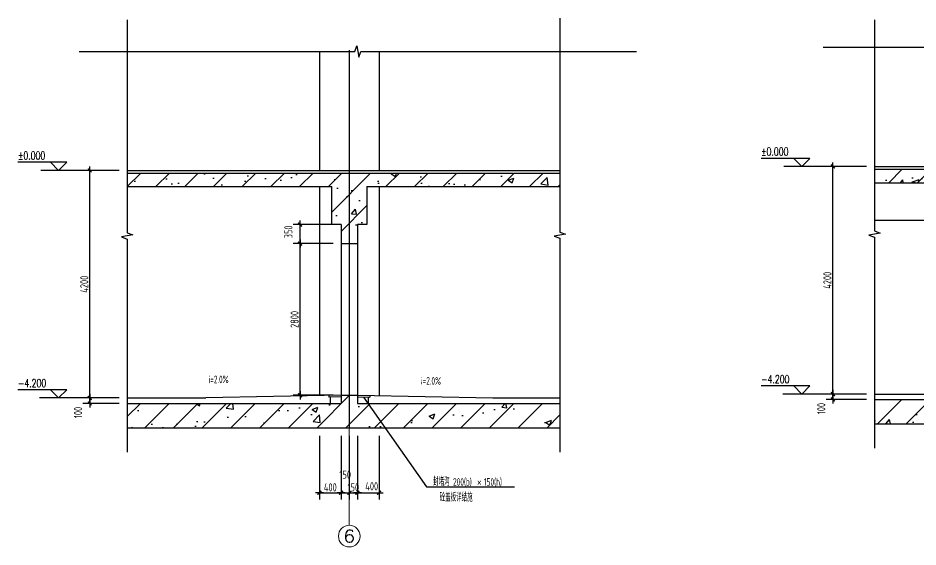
# Model space of a CAD drawing. Extents: x 1596194 to 1987057, y -212608 to 63160.
# Drawn here: x 1754867 to 1804702, y -160788 to -131500 of the extents above; entities that cross this region are included whole.
import ezdxf
from ezdxf.enums import TextEntityAlignment as Align

# ---------------------------------------------------------------- set-up
doc = ezdxf.new("R2010")
doc.units = 0
doc.header["$LTSCALE"] = 100
doc.header["$MEASUREMENT"] = 0
doc.layers.get('0').update_dxf_attribs({"linetype": 'CONTINUOUS'})
doc.layers.get('DEFPOINTS').update_dxf_attribs({"linetype": 'CONTINUOUS'})
doc.layers.add('AXIS', color=3, linetype='CONTINUOUS', lineweight=9)
for name, color, linetype in [('AXIS_TEXT', 7, 'CONTINUOUS'), ('COLUMN', 1, 'CONTINUOUS'), ('DOTE', 251, 'CONTINUOUS'), ('HA', 150, 'CONTINUOUS'), ('PUB_DIM', 3, 'CONTINUOUS'), ('PUB_TEXT', 30, 'CONTINUOUS'), ('WALL', 2, 'CONTINUOUS'), ('WINDOW', 4, 'CONTINUOUS')]:
    doc.layers.add(name, color=color, linetype=linetype)
doc.styles.add('_TCH_AXIS', font='COMPLEX.shx', dxfattribs={"width": 0.55})
doc.styles.add('_TCH_DIM', font='SIMPLEX', dxfattribs={"bigfont": 'GBCBIG'})
doc.styles.add('COMPLEX', font='COMPLEX.shx')
doc.styles.add('DIM_FONT', font='SYSZ.shx', dxfattribs={"width": 0.7, "bigfont": 'SYFS.shx'})
doc.dimstyles.new('DIMN150', dxfattribs={"dimscale": 1.5, "dimtxt": 300, "dimasz": 1, "dimexe": 250, "dimexo": 300, "dimgap": 30, "dimtad": 1, "dimdec": 0, "dimzin": 0, "dimdsep": 46, "dimtxsty": 'DIM_FONT', "dimblk": 'ARCHTICK', "dimcen": 0.09, "dimclrt": 7, "dimazin": 2, "dimtfac": 1, "dimtdec": 0, "dimtix": 1, "dimtmove": 2, "dimatfit": 3, "dimldrblk": 'DOT', "dimfxl": 0, "dimtolj": 1, "dimtzin": 0, "dimarcsym": 0})

# ---------------------------------------------------------------- blocks, each defined once
blk = doc.blocks.new('_archtick')
blk.add_line((-150, 0), (150, 0))
at = {"const_width": 50}
blk.add_lwpolyline([(-70, -70), (70, 70)], dxfattribs=at)
blk = doc.blocks.new('*D232')
at = {"layer": 'DEFPOINTS', "color": 0}
for p in [(1799989, -139720), (1802295, -139720), (1802295, -152320)]:
    blk.add_point(p, dxfattribs=at)
at = {"layer": 'PUB_DIM', "color": 0, "lineweight": -2}
for p, q in [((1801845, -139720), (1799614, -139720)), ((1799989, -152320), (1799989, -139720)), ((1801845, -152320), (1799614, -152320))]:
    blk.add_line(p, q, dxfattribs=at)
at = {"layer": 'PUB_DIM', "color": 0, "lineweight": -2, "xscale": 1.5, "yscale": 1.5, "zscale": 1.5}
for p, rotation in [((1799989, -139720), 90), ((1799989, -152320), 270)]:
    blk.add_blockref('_archtick', p, dxfattribs=dict(at, rotation=rotation))
at = {"layer": 'PUB_DIM', "color": 7, "insert": (1799687, -146020), "char_height": 450, "attachment_point": 5, "rotation": 90, "style": 'DIM_FONT'}
blk.add_mtext('\\A1;4200', dxfattribs=at)
blk = doc.blocks.new('_Dot')
at = {"color": 0, "linetype": 'ByBlock', "lineweight": -2}
blk.add_line((-0.5, 0), (-1, 0), dxfattribs=at)
at = {"color": 0, "linetype": 'ByBlock', "const_width": 0.5}
blk.add_lwpolyline([(-0.25, 0, 1), (0.25, 0, 1)], format="xyb", close=True, dxfattribs=at)
blk = doc.blocks.new('*D233')
at = {"layer": 'DEFPOINTS', "color": 0}
for p in [(1799989, -152320), (1802295, -152320), (1802295, -152620)]:
    blk.add_point(p, dxfattribs=at)
at = {"layer": 'PUB_DIM', "color": 0, "lineweight": -2}
for p, q in [((1801845, -152320), (1799614, -152320)), ((1799989, -152620), (1799989, -152320)), ((1801845, -152620), (1799614, -152620))]:
    blk.add_line(p, q, dxfattribs=at)
at = {"layer": 'PUB_DIM', "color": 0, "lineweight": -2, "xscale": 1.5, "yscale": 1.5, "zscale": 1.5}
for p, rotation in [((1799989, -152320), 90), ((1799989, -152620), 270)]:
    blk.add_blockref('_archtick', p, dxfattribs=dict(at, rotation=rotation))
at = {"layer": 'PUB_DIM', "color": 7, "insert": (1799344, -153123), "char_height": 450, "attachment_point": 5, "rotation": 90, "style": 'DIM_FONT'}
blk.add_mtext('\\A1;100', dxfattribs=at)
blk = doc.blocks.new('*D241')
at = {"layer": 'DEFPOINTS', "color": 0}
for p in [(1771561, -154188), (1772761, -154188), (1772761, -157785)]:
    blk.add_point(p, dxfattribs=at)
at = {"layer": 'PUB_DIM', "color": 0, "lineweight": -2}
for p, q in [((1771561, -154638), (1771561, -158160)), ((1772761, -154638), (1772761, -158160)), ((1771561, -157785), (1772761, -157785))]:
    blk.add_line(p, q, dxfattribs=at)
at = {"layer": 'PUB_DIM', "color": 0, "lineweight": -2, "xscale": 1.5, "yscale": 1.5, "zscale": 1.5, "rotation": 180}
blk.add_blockref('_archtick', (1771561, -157785), dxfattribs=at)
at = {"layer": 'PUB_DIM', "color": 0, "lineweight": -2, "xscale": 1.5, "yscale": 1.5, "zscale": 1.5}
blk.add_blockref('_archtick', (1772761, -157785), dxfattribs=at)
at = {"layer": 'PUB_DIM', "color": 7, "insert": (1772161, -157483), "char_height": 450, "attachment_point": 5, "style": 'DIM_FONT'}
blk.add_mtext('\\A1;400', dxfattribs=at)
blk = doc.blocks.new('*D242')
at = {"layer": 'DEFPOINTS', "color": 0}
for p in [(1772761, -154188), (1773211, -154188), (1773211, -157785)]:
    blk.add_point(p, dxfattribs=at)
at = {"layer": 'PUB_DIM', "color": 0, "lineweight": -2}
for p, q in [((1772761, -154638), (1772761, -158160)), ((1773211, -154638), (1773211, -158160)), ((1772761, -157785), (1773211, -157785))]:
    blk.add_line(p, q, dxfattribs=at)
at = {"layer": 'PUB_DIM', "color": 0, "lineweight": -2, "xscale": 1.5, "yscale": 1.5, "zscale": 1.5, "rotation": 180}
blk.add_blockref('_archtick', (1772761, -157785), dxfattribs=at)
at = {"layer": 'PUB_DIM', "color": 0, "lineweight": -2, "xscale": 1.5, "yscale": 1.5, "zscale": 1.5}
blk.add_blockref('_archtick', (1773211, -157785), dxfattribs=at)
at = {"layer": 'PUB_DIM', "color": 7, "insert": (1772986, -156780), "char_height": 450, "attachment_point": 5, "style": 'DIM_FONT'}
blk.add_mtext('\\A1;150', dxfattribs=at)
blk = doc.blocks.new('*D243')
at = {"layer": 'DEFPOINTS', "color": 0}
for p in [(1773211, -154188), (1773661, -154188), (1773661, -157785)]:
    blk.add_point(p, dxfattribs=at)
at = {"layer": 'PUB_DIM', "color": 0, "lineweight": -2}
for p, q in [((1773211, -154638), (1773211, -158160)), ((1773661, -154638), (1773661, -158160)), ((1773211, -157785), (1773209, -157785)), ((1773211, -157785), (1773661, -157785)), ((1773661, -157785), (1773662, -157785))]:
    blk.add_line(p, q, dxfattribs=at)
at = {"layer": 'PUB_DIM', "color": 0, "lineweight": -2, "xscale": 1.5, "yscale": 1.5, "zscale": 1.5}
blk.add_blockref('_archtick', (1773211, -157785), dxfattribs=at)
at = {"layer": 'PUB_DIM', "color": 0, "lineweight": -2, "xscale": 1.5, "yscale": 1.5, "zscale": 1.5, "rotation": 180}
blk.add_blockref('_archtick', (1773661, -157785), dxfattribs=at)
at = {"layer": 'PUB_DIM', "color": 7, "insert": (1773436, -157483), "char_height": 450, "attachment_point": 5, "style": 'DIM_FONT'}
blk.add_mtext('\\A1;150', dxfattribs=at)
blk = doc.blocks.new('*D244')
at = {"layer": 'DEFPOINTS', "color": 0}
for p in [(1773661, -154188), (1774861, -154188), (1774861, -157785)]:
    blk.add_point(p, dxfattribs=at)
at = {"layer": 'PUB_DIM', "color": 0, "lineweight": -2}
for p, q in [((1773661, -154638), (1773661, -158160)), ((1774861, -154638), (1774861, -158160)), ((1773661, -157785), (1774861, -157785))]:
    blk.add_line(p, q, dxfattribs=at)
at = {"layer": 'PUB_DIM', "color": 0, "lineweight": -2, "xscale": 1.5, "yscale": 1.5, "zscale": 1.5, "rotation": 180}
blk.add_blockref('_archtick', (1773661, -157785), dxfattribs=at)
at = {"layer": 'PUB_DIM', "color": 0, "lineweight": -2, "xscale": 1.5, "yscale": 1.5, "zscale": 1.5}
blk.add_blockref('_archtick', (1774861, -157785), dxfattribs=at)
at = {"layer": 'PUB_DIM', "color": 7, "insert": (1774454, -157425), "char_height": 450, "attachment_point": 5, "style": 'DIM_FONT'}
blk.add_mtext('\\A1;400', dxfattribs=at)
blk = doc.blocks.new('*D245')
at = {"layer": 'DEFPOINTS', "color": 0}
for p in [(1758838, -139938), (1760911, -139938), (1760911, -152538)]:
    blk.add_point(p, dxfattribs=at)
at = {"layer": 'PUB_DIM', "color": 0, "lineweight": -2}
for p, q in [((1760461, -139938), (1758463, -139938)), ((1758838, -152538), (1758838, -139938)), ((1760461, -152538), (1758463, -152538))]:
    blk.add_line(p, q, dxfattribs=at)
at = {"layer": 'PUB_DIM', "color": 0, "lineweight": -2, "xscale": 1.5, "yscale": 1.5, "zscale": 1.5}
for p, rotation in [((1758838, -139938), 90), ((1758838, -152538), 270)]:
    blk.add_blockref('_archtick', p, dxfattribs=dict(at, rotation=rotation))
at = {"layer": 'PUB_DIM', "color": 7, "insert": (1758536, -146238), "char_height": 450, "attachment_point": 5, "rotation": 90, "style": 'DIM_FONT'}
blk.add_mtext('\\A1;4200', dxfattribs=at)
blk = doc.blocks.new('*D246')
at = {"layer": 'DEFPOINTS', "color": 0}
for p in [(1758838, -152538), (1760911, -152538), (1760911, -152838)]:
    blk.add_point(p, dxfattribs=at)
at = {"layer": 'PUB_DIM', "color": 0, "lineweight": -2}
for p, q in [((1760461, -152538), (1758463, -152538)), ((1760461, -152838), (1758463, -152838)), ((1758838, -152838), (1758838, -152538))]:
    blk.add_line(p, q, dxfattribs=at)
at = {"layer": 'PUB_DIM', "color": 0, "lineweight": -2, "xscale": 1.5, "yscale": 1.5, "zscale": 1.5}
for p, rotation in [((1758838, -152538), 90), ((1758838, -152838), 270)]:
    blk.add_blockref('_archtick', p, dxfattribs=dict(at, rotation=rotation))
at = {"layer": 'PUB_DIM', "color": 7, "insert": (1758193, -153340), "char_height": 450, "attachment_point": 5, "rotation": 90, "style": 'DIM_FONT'}
blk.add_mtext('\\A1;100', dxfattribs=at)
blk = doc.blocks.new('*D247')
at = {"layer": 'DEFPOINTS', "color": 0}
for p in [(1770483, -143988), (1772761, -143988), (1772761, -152388)]:
    blk.add_point(p, dxfattribs=at)
at = {"layer": 'PUB_DIM', "color": 0, "lineweight": -2}
for p, q in [((1772311, -143988), (1770108, -143988)), ((1770483, -152388), (1770483, -143988)), ((1772311, -152388), (1770108, -152388))]:
    blk.add_line(p, q, dxfattribs=at)
at = {"layer": 'PUB_DIM', "color": 0, "lineweight": -2, "xscale": 1.5, "yscale": 1.5, "zscale": 1.5}
for p, rotation in [((1770483, -143988), 90), ((1770483, -152388), 270)]:
    blk.add_blockref('_archtick', p, dxfattribs=dict(at, rotation=rotation))
at = {"layer": 'PUB_DIM', "color": 7, "insert": (1770181, -148188), "char_height": 450, "attachment_point": 5, "rotation": 90, "style": 'DIM_FONT'}
blk.add_mtext('\\A1;2800', dxfattribs=at)
blk = doc.blocks.new('*D248')
at = {"layer": 'DEFPOINTS', "color": 0}
for p in [(1770483, -142938), (1772761, -142938), (1772761, -143988)]:
    blk.add_point(p, dxfattribs=at)
at = {"layer": 'PUB_DIM', "color": 0, "lineweight": -2}
for p, q in [((1772311, -142938), (1770108, -142938)), ((1770483, -143988), (1770483, -142938)), ((1772311, -143988), (1770108, -143988))]:
    blk.add_line(p, q, dxfattribs=at)
at = {"layer": 'PUB_DIM', "color": 0, "lineweight": -2, "xscale": 1.5, "yscale": 1.5, "zscale": 1.5}
for p, rotation in [((1770483, -142938), 90), ((1770483, -143988), 270)]:
    blk.add_blockref('_archtick', p, dxfattribs=dict(at, rotation=rotation))
at = {"layer": 'PUB_DIM', "color": 7, "insert": (1769838, -143341), "char_height": 450, "attachment_point": 5, "rotation": 90, "style": 'DIM_FONT'}
blk.add_mtext('\\A1;350', dxfattribs=at)
blk = doc.blocks.new('_AXISO')
blk.add_circle((0, 0), 0.5)
at = {"layer": 'AXIS_TEXT', "style": 'COMPLEX', "width": 1.041667}
blk.add_attdef('A', text='', height=0.56, dxfattribs=at).set_placement((-0.25, -0.28), (0.25, -0.28), align=Align.FIT)

msp = doc.modelspace()

# ---------------------------------------------------------------- hatches: boundary and pattern name
at = {"layer": 'HA'}
h = msp.add_hatch(dxfattribs=at)
h.set_pattern_fill('钢筋混凝土', color=256, scale=450, style=0)
h.set_pattern_definition([(45, (-3520980.1, 285156.8), (-795.49513, 795.49513), []), (50, (-3520980, 285156.8), (3227.6708, -282.3846), [337.5, -3712.5]), (355, (-3520980, 285157), (-624.381, 3384.8646), [270, -2970]), (100.4514, (-3520711, 285133.3), (2603.2922, 3102.478), [286.8309, -3155.1395]), (46.1842, (-3520980, 286057), (4802.5847, -744.8356), [506.25, -5568.75]), (96.6356, (-3520580, 285994.8), (4205.982, 4383.5304), [430.2463, -4732.7085]), (351.1842, (-3520980, 286057), (4205.9788, 4383.5337), [405, -4455]), (21, (-3520530, 285831.8), (2686.0817, -1811.785), [337.5, -3712.5]), (326, (-3520530, 285832), (1094.919, 3263.1752), [270, -2970]), (71.4514, (-3520306.2, 285681), (3781.0018, 1451.3872), [286.8309, -3155.1395]), (37.5, (-3520980.1, 285156.8), (54.71935, 1498.02234), [0, -2934, 0, -3015, 0, -2981.25]), (7.5, (-3520980, 285156.8), (1183.8129, 1774.8527), [0, -1719, 0, -2866.5, 0, -1136.25]), (327.5, (-3521983.6, 285156.8), (2402.20096, -101.49692), [0, -1125, 0, -3510, 0, -4657.5]), (317.5, (-3522433.6, 285156.8), (2624.3378, 450.4724), [0, -1462.5, 0, -2331, 0, -3307.5])])
h.paths.add_polyline_path([(1819625.843, -153970.012), (1835782.252, -153970.012), (1835782.252, -152620.012), (1825280.843, -152620.012), (1825280.843, -152170.012), (1824380.843, -152170.012), (1824380.843, -152620.012), (1819625.843, -152620.012)])
h.paths.add_polyline_path([(1813505.843, -152620.012), (1813505.843, -152170.012), (1812605.843, -152170.012), (1812605.843, -152620.012), (1802295.153, -152620.012), (1802295.153, -153970.012), (1819535.843, -153970.012), (1819535.843, -152620.012)])
h.paths.add_polyline_path([(1813505.843, -140620.012), (1816805.843, -140620.012), (1816805.843, -142720.012), (1818755.843, -142720.012), (1818755.843, -140620.012), (1819535.843, -140620.012), (1819535.843, -139870.012), (1802295.153, -139870.012), (1802295.153, -140620.012), (1812605.843, -140620.012), (1812605.843, -143770.012), (1813505.843, -143770.012)])
h.paths.add_polyline_path([(1819625.843, -139870.012), (1819625.843, -140620.012), (1819880.843, -140620.012), (1819880.843, -142720.012), (1821830.843, -142720.012), (1821830.843, -140620.012), (1824380.843, -140620.012), (1824380.843, -143770.012), (1825280.843, -143770.012), (1825280.843, -140620.012), (1835782.252, -140620.012), (1835782.252, -139870.012)])
h = msp.add_hatch(dxfattribs=at)
h.set_pattern_fill('钢筋混凝土', color=256, scale=450, style=0)
h.set_pattern_definition([(45, (-5843.6, 0), (-795.4951, 795.4951), []), (50, (-5843.6, 0), (3227.671, -282.3846), [337.5, -3712.5]), (355, (-5843.6, 0), (-624.381, 3384.8646), [270, -2970]), (100.4514, (-5574.6, -23.5), (2603.292, 3102.478), [286.831, -3155.1395]), (46.1842, (-5843.6, 900), (4802.585, -744.836), [506.25, -5568.75]), (96.6356, (-5443.4, 838), (4205.982, 4383.53), [430.246, -4732.708]), (351.1842, (-5843.6, 900), (4205.979, 4383.534), [405, -4455]), (21, (-5393.6, 675), (2686.0817, -1811.785), [337.5, -3712.5]), (326, (-5393.6, 675), (1094.919, 3263.175), [270, -2970]), (71.4514, (-5169.8, 524), (3781.002, 1451.387), [286.831, -3155.1395]), (37.5, (-5843.6, 0), (54.71935, 1498.02234), [0, -2934, 0, -3015, 0, -2981.25]), (7.5, (-5843.6, 0), (1183.8129, 1774.8527), [0, -1719, 0, -2866.5, 0, -1136.25]), (327.5, (-6847.1, 0), (2402.201, -101.4969), [0, -1125, 0, -3510, 0, -4657.5]), (317.5, (-7297, 0), (2624.3378, 450.4724), [0, -1462.5, 0, -2331, 0, -3307.5])])
h.paths.add_polyline_path([(1774185.826, -140837.578), (1784874.503, -140837.578), (1784874.503, -140087.578), (1760911.069, -140087.578), (1760911.069, -140837.578), (1772235.826, -140837.578), (1772235.826, -142937.578), (1772760.826, -142937.578), (1772760.826, -143987.578), (1773660.826, -143987.578), (1773660.826, -142937.578), (1774185.826, -142937.578)])
h.paths.add_polyline_path([(1760911.069, -152837.578), (1760911.069, -154187.578), (1784874.503, -154187.578), (1784874.503, -152837.578), (1773660.826, -152837.578), (1773660.826, -152387.578), (1772760.826, -152387.578), (1772760.826, -152837.578)])

# ---------------------------------------------------------------- linework, layer by layer
at = {"layer": 'AXIS'}
msp.add_line((1773210.826, -153587.578), (1773210.826, -159587.578), dxfattribs=at)
at = {"layer": 'COLUMN'}
for p, q in [((1771560.826, -133361.828), (1771560.826, -139937.578)), ((1774860.826, -133361.828), (1774860.826, -139937.578)), ((1771560.826, -140837.578), (1771560.826, -152411.578)), ((1774860.826, -140837.578), (1774860.826, -152411.578))]:
    msp.add_line(p, q, dxfattribs=at)
at = {"layer": 'DOTE'}
msp.add_line((1773210.826, -133275.721), (1773210.826, -154187.578), dxfattribs=at)
at = {"layer": 'HA'}
for points in [[(1784874.503, -131500.111), (1784874.503, -143350.095), (1785189.503, -143464.745), (1784559.503, -143575.831), (1784874.503, -143687.595), (1784874.503, -155537.578)], [(1760911.069, -131596.597), (1760911.069, -143398.338), (1761226.069, -143512.988), (1760596.069, -143624.074), (1760911.069, -143735.838), (1760911.069, -155537.578)], [(1802295.153, -131596.257), (1802295.153, -143289.384), (1802610.153, -143404.035), (1801980.153, -143515.121), (1802295.153, -143626.884), (1802295.153, -155320.012)], [(1758261.141, -133361.828), (1773516.985, -133361.828), (1773631.636, -133046.828), (1773742.722, -133676.828), (1773854.485, -133361.828), (1789110.33, -133361.828)], [(1799453.225, -133112.494), (1818123.988, -133112.494), (1818238.639, -132797.494), (1818349.725, -133427.494), (1818461.488, -133112.494), (1837132.252, -133112.494)]]:
    msp.add_lwpolyline(points, dxfattribs=at)
at = {"layer": 'PUB_DIM'}
for p, q in [((1757566.779, -139487.578), (1754866.779, -139487.578)), ((1757116.779, -139937.578), (1756666.779, -139487.578)), ((1757116.779, -139937.578), (1757566.779, -139487.578)), ((1798717.572, -139270.012), (1796017.572, -139270.012)), ((1798267.572, -139720.012), (1797817.572, -139270.012)), ((1798267.572, -139720.012), (1798717.572, -139270.012)), ((1758538.15, -139937.578), (1756130.039, -139937.578)), ((1799688.944, -139720.012), (1797280.833, -139720.012)), ((1798717.572, -151870.012), (1796017.572, -151870.012)), ((1798267.572, -152320.012), (1797817.572, -151870.012)), ((1798267.572, -152320.012), (1798717.572, -151870.012)), ((1757566.779, -152087.578), (1754866.779, -152087.578)), ((1757116.779, -152537.578), (1756666.779, -152087.578)), ((1757116.779, -152537.578), (1757566.779, -152087.578)), ((1799688.944, -152320.012), (1797210.518, -152320.012)), ((1758538.15, -152537.578), (1756059.724, -152537.578))]:
    msp.add_line(p, q, dxfattribs=at)
for points in [[(1768837.323, -151972.418, 0, 0, 0), (1763859.359, -152041.201, 120, 0, 0), (1763409.402, -152047.418, 0, 0, 0)], [(1775154.912, -151972.418, 0, 0, 0), (1780132.875, -152041.201, 120, 0, 0), (1780582.832, -152047.418, 0, 0, 0)]]:
    msp.add_lwpolyline(points, format="xyseb", dxfattribs=at)
at = {"layer": 'PUB_TEXT'}
for p, q in [((1774004.926, -152484.478), (1777494.807, -157459.003)), ((1777494.807, -157459.003), (1782361.415, -157459.003))]:
    msp.add_line(p, q, dxfattribs=at)
at = {"layer": 'WALL'}
for p, q in [((1802295.153, -139870.012), (1819535.843, -139870.012)), ((1760911.069, -140087.578), (1784874.503, -140087.578)), ((1760911.069, -140837.578), (1772235.826, -140837.578)), ((1772235.826, -142937.578), (1772235.826, -140837.578)), ((1774185.826, -140837.578), (1784874.503, -140837.578)), ((1774185.826, -140837.578), (1774185.826, -142937.578)), ((1802295.153, -140620.012), (1812605.843, -140620.012)), ((1772760.826, -142937.578), (1772235.826, -142937.578)), ((1772760.826, -142937.578), (1772760.826, -143987.578)), ((1774185.826, -142937.578), (1773660.826, -142937.578)), ((1773660.826, -142937.578), (1773660.826, -143987.578)), ((1772760.826, -143987.578), (1773660.826, -143987.578)), ((1772760.826, -152387.578), (1772760.826, -152837.578)), ((1772760.826, -152387.578), (1773660.826, -152387.578)), ((1773660.826, -152387.578), (1773660.826, -152837.578)), ((1760911.069, -152837.578), (1772760.826, -152837.578)), ((1773660.826, -152837.578), (1784874.503, -152837.578)), ((1802295.153, -152620.012), (1812605.843, -152620.012)), ((1802295.153, -153970.012), (1819535.843, -153970.012)), ((1760911.069, -154187.578), (1784874.503, -154187.578))]:
    msp.add_line(p, q, dxfattribs=at)
at = {"layer": 'WINDOW'}
for p, q in [((1760911.069, -139937.578), (1784874.503, -139937.578)), ((1802295.153, -139720.012), (1819535.843, -139720.012)), ((1812605.843, -142720.012), (1802295.153, -142720.012)), ((1772760.826, -143987.578), (1772760.826, -152387.578)), ((1773660.826, -143987.578), (1773660.826, -152387.578)), ((1772760.826, -152387.578), (1765260.826, -152537.578)), ((1772070.826, -152401.378), (1772070.826, -152491.396)), ((1772762.625, -152477.56), (1772070.826, -152491.396)), ((1772160.826, -152489.596), (1772160.826, -152837.578)), ((1773659.026, -152477.56), (1774350.826, -152491.396)), ((1773660.826, -152387.578), (1781160.826, -152537.578)), ((1774260.826, -152489.596), (1774260.826, -152837.578)), ((1774350.826, -152401.378), (1774350.826, -152491.396)), ((1802295.153, -152320.012), (1805105.843, -152320.012)), ((1760911.069, -152537.578), (1765260.826, -152537.578)), ((1781160.826, -152537.578), (1784874.503, -152537.578))]:
    msp.add_line(p, q, dxfattribs=at)

# ---------------------------------------------------------------- block references
at = {"layer": 'AXIS'}
ref = msp.add_blockref('_AXISO', (1773210.826, -160187.578), dxfattribs=dict(at, xscale=1200, yscale=1200, zscale=1200))
ref.add_attrib('A', '6', dxfattribs={"layer": 'AXIS_TEXT', "height": 678.823, "style": '_TCH_AXIS', "width": 1.5}).set_placement((1772871.415, -160526.989), (1773550.237, -160526.989), align=Align.FIT)

# ---------------------------------------------------------------- texts
at = {"layer": 'PUB_TEXT'}
for s, height, style, width, p in [('%%P0.000', 446.25, '_TCH_DIM', 0.705882, (1754866.779, -139337.578)), ('%%P0.000', 446.25, '_TCH_DIM', 0.705882, (1796017.572, -139120.012)), ('-4.200', 446.25, '_TCH_DIM', 0.705882, (1754866.779, -151937.578)), ('-4.200', 446.25, '_TCH_DIM', 0.705882, (1796017.572, -151720.012)), ('封堵沟', 434.0551, 'DIM_FONT', 0.7, (1777855.465, -157396.375)), ('200(b)', 420, 'DIM_FONT', 0.65625, (1778957.965, -157396.375)), ('150(h)', 420, 'DIM_FONT', 0.65625, (1780668.59, -157396.375)), ('×', 434.055, 'DIM_FONT', 0.7, (1780301.09, -157396.375)), ('砼盖板详结施', 434.0551, 'DIM_FONT', 0.7, (1778216.722, -158267.276))]:
    msp.add_text(s, height=height, dxfattribs=dict(at, style=style, width=width)).set_placement(p)
at = {"layer": 'PUB_TEXT', "style": 'DIM_FONT', "width": 0.65625}
for rotation, p in [(0.791631, (1765420.758, -151728.054)), (359.208369, (1777176.215, -151790.327))]:
    msp.add_text('i=2.0%', height=420, rotation=rotation, dxfattribs=at).set_placement(p)

# ---------------------------------------------------------------- dimensions: what is measured, and where the dimension line sits
at = {"layer": 'PUB_DIM'}
for p1, p2, distance, text, picture, middle in [((1802295.153, -152320.012), (1802295.153, -139720.012), 2306.209, '4200', '*D232', (1799686.801, -146020.012)), ((1760911.069, -152537.578), (1760911.069, -139937.578), 2072.918, '4200', '*D245', (1758536.007, -146237.578)), ((1772760.826, -152387.578), (1772760.826, -143987.578), 2277.545, '2800', '*D247', (1770181.138, -148187.578)), ((1771560.826, -154187.578), (1772760.826, -154187.578), -3597.41, '400', '*D241', (1772160.826, -157482.845)), ((1773210.826, -154187.578), (1773660.826, -154187.578), -3597.41, '150', '*D243', (1773435.826, -157482.845))]:
    dim = msp.add_aligned_dim(p1=p1, p2=p2, distance=distance, text=text, dimstyle='DIMN150', dxfattribs=at)
    dim.commit()
    dim.dimension.update_dxf_attribs({"geometry": picture, "text_midpoint": middle})
for base, p1, p2, angle, text, picture, middle in [((1770483.281, -142937.578), (1772760.826, -143987.578), (1772760.826, -142937.578), 90, '350', '*D248', (1769838.281, -143340.509)), ((1758838.15, -152537.578), (1760911.069, -152837.578), (1760911.069, -152537.578), 90, '100', '*D246', (1758193.15, -153340.078)), ((1799988.944, -152320.012), (1802295.153, -152620.012), (1802295.153, -152320.012), 90, '100', '*D233', (1799343.944, -153122.512)), ((1773210.826, -157784.988), (1772760.826, -154187.578), (1773210.826, -154187.578), 0, '150', '*D242', (1772985.826, -156779.988)), ((1774860.826, -157784.988), (1773660.826, -154187.578), (1774860.826, -154187.578), 0, '400', '*D244', (1774454.049, -157424.988))]:
    dim = msp.add_linear_dim(base=base, p1=p1, p2=p2, angle=angle, text=text, dimstyle='DIMN150', dxfattribs=at)
    dim.commit()
    dim.dimension.update_dxf_attribs({"geometry": picture, "text_midpoint": middle, "dimtype": 129})

doc.saveas('drawing.dxf')
